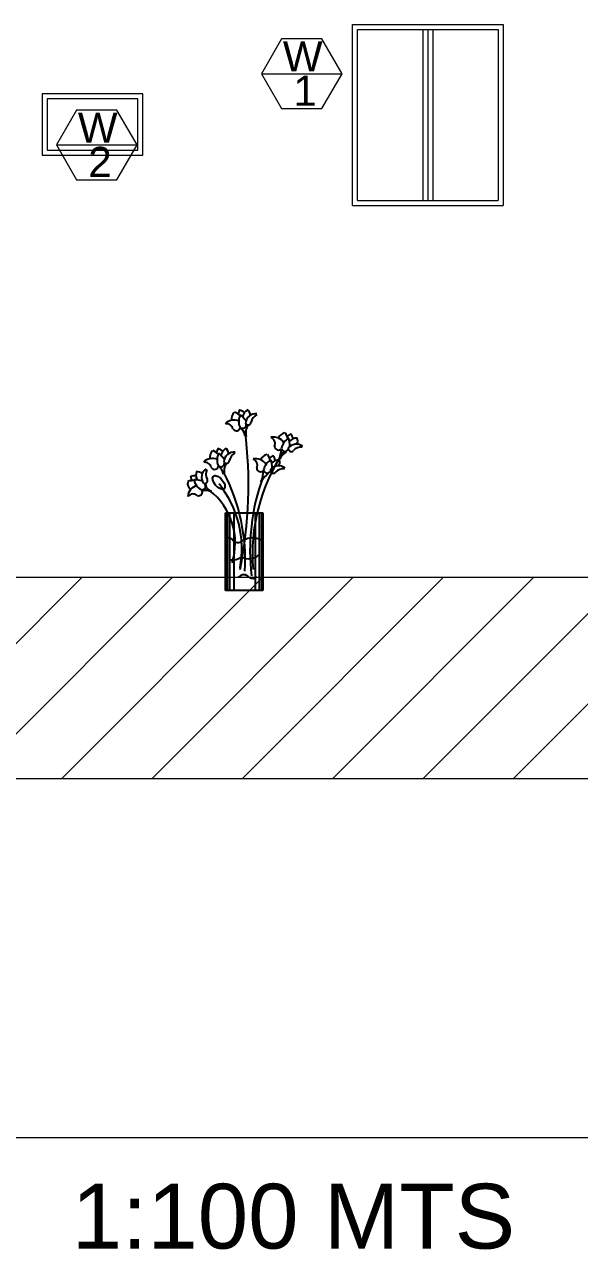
# Model space of a CAD drawing. Header units: millimetres. Extents: x 2391 to 3323, y 1596 to 2537.
# Drawn here: x 2584.75 to 2601.97, y 2435.72 to 2473.74 of the extents above; entities that cross this region are included whole.
import ezdxf

# ---------------------------------------------------------------- set-up
doc = ezdxf.new("R2010")
doc.units = ezdxf.units.MM
for name, color, linetype in [('doors', 31, 'Continuous'), ('doors and windows schedule', 11, 'Continuous'), ('exterior wall', 140, 'Continuous'), ('hatch', 50, 'Continuous'), ('LETTERS', 150, 'Continuous'), ('plants', 250, 'Continuous'), ('TEXT', 130, 'Continuous')]:
    doc.layers.add(name, color=color, linetype=linetype)
doc.styles.get("Standard").update_dxf_attribs({"font": 'arial.ttf'})

# ---------------------------------------------------------------- blocks, each defined once
blk = doc.blocks.new('A$C3D990D97')
for p, q in [((214.9, 0.5), (214.9, 440.6)), ((214.9, 440.6), (426.1, 440.6)), ((224.2, 440.1), (224.2, 1.7)), ((237.6, 440.1), (237.6, 1.7)), ((262.7, 440.1), (262.7, 1.7)), ((383.4, 440.1), (383.4, 0)), ((405.2, 440.1), (405.2, 1.7)), ((418.6, 440.1), (418.6, 1.7)), ((426.1, 440.6), (426.1, 0.5)), ((426.1, 0.5), (214.9, 0.5))]:
    blk.add_line(p, q)
for centre, radius, start, end in [((294.6, 978.2), 46, 131.45369, 194.74256), ((221.8, 908.2), 114.9, 48.34402, 67.59283), ((354.2, 990.7), 68.7, 147.82529, 171.63061), ((373.8, 960.5), 83.9, 152.75909, 201.36348), ((284, 976.4), 50.2, 40.97657, 77.79685), ((176.9, 855.1), 188.8, 35.84759, 49.65148), ((377.8, 971.9), 67.5, 124.97755, 167.96257), ((385.4, 947.9), 56.9, 82.68148, 178.3984), ((323.8, 997.3), 32, 353.90911, 67.56951), ((424.3, 942), 66.1, 119.62287, 167.69227), ((262, 899.5), 69.5, 65.88873, 135.7138), ((222.1, 912.1), 35.4, 9.24493, 103.21665), ((275.7, 928.8), 21.6, 210.57819, 359.37159), ((311.7, 942.4), 20.3, 217.63777, 25.96654), ((-2067.4, 597.1), 2412.7, 348.58784, 7.41063), ((261.5, 872.2), 64.3, 7.02411, 54.97638), ((409, 895.8), 79.6, 145.72859, 194.67887), ((343.9, 957.3), 15.9, 221.92817, 355.59085), ((487.3, 802.8), 69.5, 32.23681, 102.06188), ((461.1, 835.4), 35.4, 335.59301, 69.56473), ((558, 850.2), 46, 97.80177, 161.09065), ((614.2, 791.7), 83.9, 119.10717, 167.71156), ((458.7, 832.4), 114.9, 14.6921, 33.94092), ((614.6, 827.7), 68.7, 114.17338, 137.9787), ((391.9, 813), 188.8, 2.19567, 15.99957), ((623.8, 798.9), 67.5, 91.32563, 134.31065), ((548.3, 854.7), 50.2, 7.32466, 44.14493), ((592.9, 850), 32, 320.2572, 33.9176), ((171.3, 759.2), 46, 131.45369, 194.74256), ((98.4, 689.2), 114.9, 48.34402, 67.59283), ((230.8, 771.7), 68.7, 147.82529, 171.63061), ((250.4, 741.5), 83.9, 152.75909, 201.36348), ((160.7, 757.5), 50.2, 40.97657, 77.79685), ((53.6, 636.1), 188.8, 35.84759, 49.65148), ((254.5, 752.9), 67.5, 124.97755, 167.96257), ((262.1, 728.9), 56.9, 82.68148, 178.3984), ((200.4, 778.3), 32, 353.90911, 67.56951), ((300.9, 723), 66.1, 119.62287, 167.69227), ((1411.2, 206), 1043.8, 146.03984, 184.74198), ((457.1, 727), 46, 97.80177, 161.09065), ((357.7, 709.1), 114.9, 14.6921, 33.94092), ((513.6, 704.4), 68.7, 114.17338, 137.9787), ((447.3, 731.5), 50.2, 7.32466, 44.14493), ((515, 819.6), 21.6, 176.92627, 325.71967), ((420, 794.9), 110, 330.74486, 5.84355), ((619.5, 700.5), 106.7, 124.73151, 154.98519), ((552.4, 811), 20.3, 183.98585, 352.31463), ((616.9, 774.7), 56.9, 49.02956, 144.74648), ((587.5, 805.6), 15.9, 188.27626, 321.93894), ((645.9, 748.3), 66.1, 85.97095, 134.04036), ((138.7, 680.5), 69.5, 65.88873, 135.7138), ((98.8, 693.1), 35.4, 9.24493, 103.21665), ((152.4, 709.8), 21.6, 210.57819, 359.37159), ((188.4, 723.4), 20.3, 217.63777, 25.96654), ((138.1, 653.2), 64.3, 7.02411, 54.97638), ((285.7, 676.8), 79.6, 145.72859, 194.67887), ((220.5, 738.3), 15.9, 221.92817, 355.59085), ((386.3, 679.6), 69.5, 32.23681, 102.06188), ((360.1, 712.2), 35.4, 335.59301, 69.56473), ((414, 696.4), 21.6, 176.92627, 325.71967), ((513.2, 668.5), 83.9, 119.10717, 167.71156), ((515.9, 651.5), 56.9, 49.02956, 144.74648), ((290.9, 689.7), 188.8, 2.19567, 15.99957), ((522.9, 675.7), 67.5, 91.32563, 134.31065), ((491.9, 726.8), 32, 320.2572, 33.9176), ((38.1, 602.1), 50.2, 79.7084, 116.52867), ((84, 657.2), 68.7, 186.55711, 210.36243), ((30.6, 440.4), 188.8, 74.57941, 88.3833), ((118.1, 645.9), 83.9, 191.49091, 240.0953), ((114.2, 657.3), 67.5, 163.70937, 206.69439), ((56.1, 643.3), 32, 32.64094, 106.30134), ((135.1, 643.3), 56.9, 121.4133, 217.13022), ((96.8, 624.7), 15.9, 260.66, 34.32268), ((169.1, 663), 66.1, 158.35469, 206.42409), ((-751.2, 173.2), 1078.1, 356.66639, 27.42854), ((1590.8, 225.1), 1237.2, 160.292, 186.59667), ((319.1, 671.7), 110, 330.74486, 5.84355), ((518.5, 577.3), 106.7, 124.73151, 154.98519), ((451.5, 687.7), 20.3, 183.98585, 352.31463), ((486.5, 682.4), 15.9, 188.27626, 321.93894), ((545, 625.1), 66.1, 85.97095, 134.04036), ((45.3, 610.1), 46, 170.18551, 233.47438), ((32.3, 510), 114.9, 87.07584, 106.32465), ((69.1, 528.3), 69.5, 104.62055, 174.44562), ((61.5, 559.8), 21.6, 249.31001, 38.10341), ((81.1, 592.9), 20.3, 256.36959, 64.69837), ((96.5, 487.5), 81.7, 62.15139, 96.31039), ((145.4, 607.6), 44.8, 186.86713, 256.06228), ((-106.9, 271), 376.5, 342.27409, 52.33585), ((-284.1, 236.6), 591.5, 349.50593, 38.6055), ((30.1, 513.2), 35.4, 47.97675, 141.94847), ((234.1, 274.7), 23.8, 42.4332, 143.8629), ((285.5, 314.5), 41.3, 215.02417, 312.31359), ((367.1, 191.4), 107, 56.36439, 120.1692), ((253.6, 260.4), 86.8, 261.91449, 307.53196), ((347.4, 262.6), 82, 240.06903, 312.14447), ((318.5, 51.2), 37.8, 39.53618, 140.46382), ((369.9, 97.5), 29.2, 229.81523, 319.69837)]:
    blk.add_arc(centre, radius, start, end)
blk.add_ellipse((176.3, 614.1), major_axis=(-30.8, 35.9), ratio=0.502516)

msp = doc.modelspace()

# ---------------------------------------------------------------- hatches: boundary and pattern name
at = {"layer": 'hatch', "lineweight": 13}
h = msp.add_hatch(dxfattribs=at)
h.set_pattern_fill('ANSI31', color=256, scale=0.624)
h.set_pattern_definition([(45, (-5543.9439, -3754.6467), (-1.40091995, 1.40091995), [])])
h.paths.add_polyline_path([(2621.177, 2450.343), (2621.177, 2456.583), (2602.457, 2456.583), (2539.433, 2456.583), (2515.097, 2456.583), (2515.097, 2450.343)])

# ---------------------------------------------------------------- linework, layer by layer
at = {"layer": 'doors', "lineweight": 13}
for p, q in [((2594.923, 2468.127), (2594.923, 2473.743)), ((2594.923, 2473.743), (2599.603, 2473.743)), ((2595.079, 2468.283), (2595.079, 2473.587)), ((2595.079, 2473.587), (2599.447, 2473.587)), ((2597.107, 2473.587), (2597.107, 2468.283)), ((2597.263, 2473.587), (2597.263, 2468.283)), ((2597.419, 2473.587), (2597.419, 2468.283)), ((2599.447, 2473.587), (2599.447, 2468.283)), ((2599.603, 2473.743), (2599.603, 2468.127)), ((2588.424, 2471.59), (2585.304, 2471.59)), ((2585.304, 2471.59), (2585.304, 2469.687)), ((2588.268, 2471.434), (2585.46, 2471.434)), ((2585.46, 2471.434), (2585.46, 2469.843)), ((2588.268, 2469.843), (2588.268, 2471.434)), ((2588.424, 2469.687), (2588.424, 2471.59)), ((2585.46, 2469.843), (2588.268, 2469.843)), ((2585.304, 2469.687), (2588.424, 2469.687)), ((2595.079, 2468.283), (2599.447, 2468.283)), ((2594.923, 2468.127), (2599.603, 2468.127))]:
    msp.add_line(p, q, dxfattribs=at)
at = {"layer": 'doors and windows schedule', "lineweight": 13}
for p, q in [((2592.105, 2472.216), (2594.601, 2472.216)), ((2585.747, 2470.004), (2588.243, 2470.004))]:
    msp.add_line(p, q, dxfattribs=at)
for points in [[(2592.729, 2473.297), (2592.105, 2472.216), (2592.729, 2471.135), (2593.977, 2471.135), (2594.601, 2472.216), (2593.977, 2473.297)], [(2586.371, 2471.085), (2585.747, 2470.004), (2586.371, 2468.923), (2587.619, 2468.923), (2588.243, 2470.004), (2587.619, 2471.085)]]:
    msp.add_lwpolyline(points, close=True, dxfattribs=at)
at = {"layer": 'exterior wall', "lineweight": 13}
for p, q in [((2539.433, 2456.583), (2602.457, 2456.583)), ((2515.097, 2450.343), (2621.177, 2450.343))]:
    msp.add_line(p, q, dxfattribs=at)
at = {"layer": 'LETTERS', "lineweight": 13}
msp.add_line((2542.908, 2439.192), (2606.825, 2439.192), dxfattribs=at)

# ---------------------------------------------------------------- block references
at = {"layer": 'plants', "lineweight": 13, "xscale": 0.00546, "yscale": 0.00546, "zscale": 0.00546}
msp.add_blockref('A$C3D990D97', (2589.816, 2456.175), dxfattribs=at)

# ---------------------------------------------------------------- texts
at = {"layer": 'doors and windows schedule', "lineweight": 13, "char_height": 0.936, "attachment_point": 1}
for s, insert in [('W', (2592.766, 2473.221)), ('1', (2593.091, 2472.156)), ('W', (2586.408, 2471.009)), ('2', (2586.733, 2469.945))]:
    msp.add_mtext_dynamic_manual_height_columns(s, width=0.25784, gutter_width=12.5, heights=[0.0584], dxfattribs=dict(at, insert=insert))
at = {"layer": 'TEXT', "lineweight": 13, "insert": (2578.167, 2437.759), "char_height": 2.01277, "attachment_point": 1}
msp.add_mtext_dynamic_manual_height_columns('^I1:100 MTS', width=11631.75854, gutter_width=12.5, heights=[0], dxfattribs=at)

doc.saveas('drawing.dxf')
